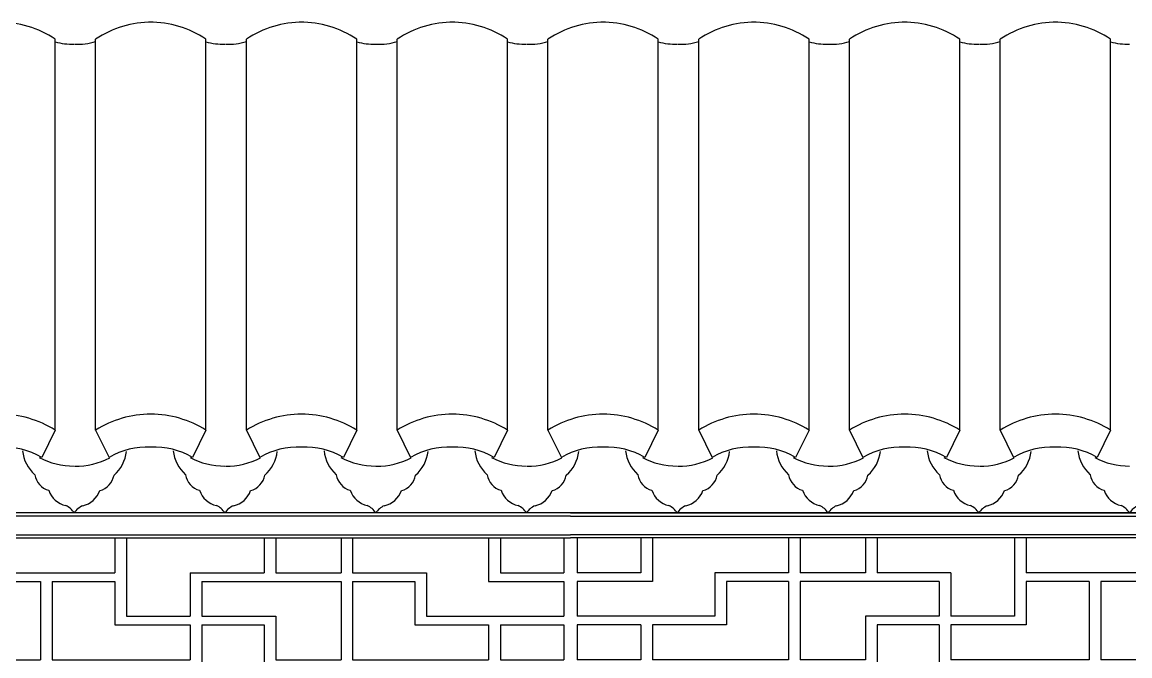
# Model space of a CAD drawing. Extents: x 1035948 to 1665131, y -158296 to 142149.
# Drawn here: x 1142382 to 1144189, y -74614 to -73580 of the extents above; entities that cross this region are included whole.
import ezdxf

# ---------------------------------------------------------------- set-up
doc = ezdxf.new("R2010")
doc.units = 0
doc.header["$LTSCALE"] = 200
doc.header["$MEASUREMENT"] = 0
doc.layers.get('0').update_dxf_attribs({"linetype": 'CONTINUOUS'})
for name, color, linetype in [('AXIS', 3, 'CONTINUOUS'), ('WINDOW', 2, 'CONTINUOUS'), ('WLL1', 7, 'CONTINUOUS')]:
    doc.layers.add(name, color=color, linetype=linetype)

# ---------------------------------------------------------------- blocks, each defined once
blk = doc.blocks.new('CH1')
at = {"color": 6}
for p, q in [((-743.4, 0), (-784, 40.6)), ((295.4, 35.6), (-779, 35.6)), ((-779, 35.6), (-779, -376.4)), ((295.4, 35.6), (1369.8, 35.6)), ((1334.3, 0), (1374.8, 40.6)), ((1369.8, 35.6), (1369.8, -376.4)), ((-748.4, 5), (295.4, 5)), ((-748.4, 5), (-748.4, -376.4)), ((1339.3, 5), (295.4, 5)), ((1339.3, 5), (1339.3, -376.4))]:
    blk.add_line(p, q, dxfattribs=at)
at = {"color": 7}
for p, q in [((-784, 40.6), (-784, -443.1)), ((1374.8, 40.6), (1374.8, -443.1))]:
    blk.add_line(p, q, dxfattribs=at)
for p, q in [((-743.4, 0), (295.4, 0)), ((-743.4, 0), (-743.4, -355.1)), ((-662.6, 0), (-662.6, -56.8)), ((-647.6, 0), (-647.6, -127.8)), ((-470.7, 0), (-470.7, -56.8)), ((-455.6, 0), (-455.6, -56.8)), ((-290.9, 0), (-290.9, -56.8)), ((-275.9, 0), (-275.9, -127.8)), ((-98.9, 0), (-98.9, -56.8)), ((-83.9, 0), (-83.9, -56.8)), ((0, 0), (0, -56.8)), ((15, 0), (15, -56.8)), ((190, 0), (190, -71)), ((205, 0), (205, -56.8)), ((287, 0), (287, -56.8)), ((1334.3, 0), (295.4, 0)), ((303.9, 0), (303.9, -56.8)), ((385.8, 0), (385.8, -56.8)), ((400.9, 0), (400.9, -71)), ((575.8, 0), (575.8, -56.8)), ((590.8, 0), (590.8, -56.8)), ((674.8, 0), (674.8, -56.8)), ((689.8, 0), (689.8, -56.8)), ((866.7, 0), (866.7, -127.8)), ((881.8, 0), (881.8, -56.8)), ((1046.5, 0), (1046.5, -56.8)), ((1061.5, 0), (1061.5, -56.8)), ((1238.4, 0), (1238.4, -127.8)), ((1253.5, 0), (1253.5, -56.8)), ((1334.3, 0), (1334.3, -355.1)), ((-743.4, -56.8), (-662.6, -56.8)), ((-565.6, -56.8), (-565.6, -127.8)), ((-565.6, -56.8), (-470.7, -56.8)), ((-455.6, -56.8), (-371.7, -56.8)), ((-371.7, -56.8), (-290.9, -56.8)), ((-193.9, -56.8), (-193.9, -127.8)), ((-193.9, -56.8), (-98.9, -56.8)), ((-83.9, -56.8), (0, -56.8)), ((15, -56.8), (110, -56.8)), ((110, -56.8), (110, -127.8)), ((205, -56.8), (287, -56.8)), ((385.8, -56.8), (303.9, -56.8)), ((575.8, -56.8), (480.8, -56.8)), ((480.8, -56.8), (480.8, -127.8)), ((674.8, -56.8), (590.8, -56.8)), ((784.8, -56.8), (689.8, -56.8)), ((784.8, -56.8), (784.8, -127.8)), ((962.6, -56.8), (881.8, -56.8)), ((1046.5, -56.8), (962.6, -56.8)), ((1156.5, -56.8), (1061.5, -56.8)), ((1156.5, -56.8), (1156.5, -127.8)), ((1334.3, -56.8), (1253.5, -56.8)), ((-743.4, -71), (-662.6, -71)), ((-662.6, -71), (-662.6, -142)), ((-550.6, -71), (-386.8, -71)), ((-550.6, -71), (-550.6, -127.8)), ((-386.8, -71), (-386.8, -198.8)), ((-371.7, -71), (-371.7, -198.8)), ((-371.7, -71), (-290.9, -71)), ((-290.9, -71), (-290.9, -142)), ((-178.9, -71), (-178.9, -127.8)), ((-178.9, -71), (0, -71)), ((0, -71), (0, -198.8)), ((15, -71), (15, -198.8)), ((15, -71), (95, -71)), ((95, -71), (95, -142)), ((190, -71), (287, -71)), ((287, -71), (287, -127.8)), ((303.9, -71), (303.9, -127.8)), ((400.9, -71), (303.9, -71)), ((575.8, -71), (495.9, -71)), ((495.9, -71), (495.9, -142)), ((575.8, -71), (575.8, -198.8)), ((590.8, -71), (590.8, -198.8)), ((769.7, -71), (590.8, -71)), ((769.7, -71), (769.7, -127.8)), ((962.6, -71), (881.8, -71)), ((881.8, -71), (881.8, -142)), ((962.6, -71), (962.6, -198.8)), ((977.6, -71), (977.6, -198.8)), ((1141.5, -71), (977.6, -71)), ((1141.5, -71), (1141.5, -127.8)), ((1253.5, -71), (1253.5, -142)), ((1334.3, -71), (1253.5, -71)), ((-647.6, -127.8), (-565.6, -127.8)), ((-550.6, -127.8), (-455.6, -127.8)), ((-455.6, -127.8), (-455.6, -198.8)), ((-275.9, -127.8), (-193.9, -127.8)), ((-178.9, -127.8), (-83.9, -127.8)), ((-83.9, -127.8), (-83.9, -198.8)), ((110, -127.8), (287, -127.8)), ((480.8, -127.8), (303.9, -127.8)), ((674.8, -127.8), (674.8, -198.8)), ((769.7, -127.8), (674.8, -127.8)), ((866.7, -127.8), (784.8, -127.8)), ((1046.5, -127.8), (1046.5, -198.8)), ((1141.5, -127.8), (1046.5, -127.8)), ((1238.4, -127.8), (1156.5, -127.8)), ((-662.6, -142), (-565.6, -142)), ((-565.6, -142), (-565.6, -198.8)), ((-550.6, -142), (-550.6, -213)), ((-550.6, -142), (-470.7, -142)), ((-470.7, -142), (-470.7, -213)), ((-290.9, -142), (-193.9, -142)), ((-193.9, -142), (-193.9, -198.8)), ((95, -142), (190, -142)), ((190, -142), (190, -198.8)), ((205, -142), (205, -198.8)), ((205, -142), (287, -142)), ((287, -142), (287, -198.8)), ((385.8, -142), (303.9, -142)), ((303.9, -142), (303.9, -198.8)), ((385.8, -142), (385.8, -198.8)), ((495.9, -142), (400.9, -142)), ((400.9, -142), (400.9, -198.8)), ((784.8, -142), (784.8, -198.8)), ((881.8, -142), (784.8, -142)), ((1061.5, -142), (1061.5, -213)), ((1141.5, -142), (1061.5, -142)), ((1141.5, -142), (1141.5, -213)), ((1253.5, -142), (1156.5, -142)), ((1156.5, -142), (1156.5, -198.8)), ((-743.4, -198.8), (-565.6, -198.8)), ((-455.6, -198.8), (-386.8, -198.8)), ((-371.7, -198.8), (-193.9, -198.8)), ((-83.9, -198.8), (0, -198.8)), ((15, -198.8), (190, -198.8)), ((205, -198.8), (287, -198.8)), ((385.8, -198.8), (303.9, -198.8)), ((575.8, -198.8), (400.9, -198.8)), ((674.8, -198.8), (590.8, -198.8)), ((962.6, -198.8), (784.8, -198.8)), ((1046.5, -198.8), (977.6, -198.8)), ((1334.3, -198.8), (1156.5, -198.8)), ((-743.4, -213), (-662.6, -213)), ((-662.6, -213), (-662.6, -284.1)), ((-647.6, -213), (-647.6, -269.9)), ((-647.6, -213), (-550.6, -213)), ((-470.7, -213), (-386.8, -213)), ((-386.8, -213), (-386.8, -269.9)), ((977.6, -213), (977.6, -269.9)), ((1061.5, -213), (977.6, -213)), ((1238.4, -213), (1141.5, -213)), ((1238.4, -213), (1238.4, -269.9)), ((1253.5, -213), (1253.5, -284.1)), ((1334.3, -213), (1253.5, -213)), ((-647.6, -269.9), (-386.8, -269.9)), ((1238.4, -269.9), (977.6, -269.9)), ((-662.6, -284.1), (-565.6, -284.1)), ((-565.6, -284.1), (-565.6, -340.9)), ((1156.5, -284.1), (1156.5, -340.9)), ((1253.5, -284.1), (1156.5, -284.1)), ((-743.4, -340.9), (-565.6, -340.9)), ((1334.3, -340.9), (1156.5, -340.9)), ((-784, -376.4), (-748.5, -376.4)), ((-784, -381.5), (-753.6, -381.5)), ((1374.8, -376.4), (1339.3, -376.4)), ((1374.8, -381.5), (1344.4, -381.5)), ((-784, -394), (-753.6, -394)), ((1374.8, -394), (1344.4, -394)), ((-784, -399.1), (-748.5, -399.1)), ((1374.8, -399.1), (1339.3, -399.1)), ((-784, -438), (-748.5, -438)), ((1374.8, -438), (1339.3, -438))]:
    blk.add_line(p, q)
at = {"layer": 'WINDOW'}
for p, q in [((295.4, 40.6), (-824.6, 40.6)), ((-824.6, 40.6), (-824.6, -517.2)), ((295.4, 40.6), (1415.4, 40.6)), ((1415.4, 40.6), (1415.4, -517.2)), ((-178.9, -142), (-98.9, -142)), ((-178.9, -142), (-178.9, -213)), ((-98.9, -142), (-98.9, -213)), ((689.8, -142), (689.8, -213)), ((769.7, -142), (689.8, -142)), ((769.7, -142), (769.7, -213)), ((-371.7, -213), (-178.9, -213)), ((-369.8, -213), (-369.8, -284.1)), ((-98.9, -213), (295.4, -213)), ((689.8, -213), (295.4, -213)), ((962.6, -213), (769.7, -213)), ((960.7, -213), (960.7, -284.1)), ((-550.6, -284.1), (-369.8, -284.1)), ((-550.6, -284.1), (-550.6, -355.1)), ((1141.5, -284.1), (960.7, -284.1)), ((1141.5, -284.1), (1141.5, -355.1)), ((-743.4, -355.1), (-550.6, -355.1)), ((-743.4, -355.1), (-743.4, -376.4)), ((1334.3, -355.1), (1141.5, -355.1)), ((1334.3, -355.1), (1334.3, -376.4)), ((-753.6, -381.5), (-748.5, -381.5)), ((-753.6, -381.5), (-753.6, -394)), ((-748.5, -376.4), (-748.5, -381.5)), ((-748.5, -376.4), (-743.4, -376.4)), ((1339.3, -376.4), (1334.3, -376.4)), ((1339.3, -376.4), (1339.3, -381.5)), ((1344.4, -381.5), (1339.3, -381.5)), ((1344.4, -381.5), (1344.4, -394)), ((-753.6, -394), (-748.5, -394)), ((-748.5, -394), (-748.5, -399.1)), ((1344.4, -394), (1339.3, -394)), ((1339.3, -394), (1339.3, -399.1)), ((-748.5, -399.1), (-743.4, -399.1)), ((-743.4, -399.1), (-743.4, -438)), ((1339.3, -399.1), (1334.3, -399.1)), ((1334.3, -399.1), (1334.3, -438)), ((-748.5, -438), (-748.5, -443.1)), ((-748.5, -438), (-743.4, -438)), ((1339.3, -438), (1334.3, -438)), ((1339.3, -438), (1339.3, -443.1)), ((-784, -443.1), (-748.5, -443.1)), ((-784, -443.1), (-784, -467.5)), ((1374.8, -443.1), (1339.3, -443.1)), ((1374.8, -443.1), (1374.8, -467.5))]:
    blk.add_line(p, q, dxfattribs=at)
for centre, radius, start, end in [((-811, -456.1), 29.3, 310.4513, 337.1194), ((1401.8, -456.1), 29.3, 202.8806, 229.5487), ((-782.4, -498.1), 21.9, 115.9684, 161.975), ((1373.2, -498.1), 21.9, 18.025, 64.0316), ((-826.3, -494), 23.2, 274.2071, 6.7263), ((1417.1, -494), 23.2, 173.2737, 265.7929)]:
    blk.add_arc(centre, radius, start, end, dxfattribs=at)
at = {"layer": 'WLL1'}
blk.add_line((-824.6, 40.6), (1415.4, 40.6), dxfattribs=at)

msp = doc.modelspace()

# ---------------------------------------------------------------- linework, layer by layer
for p, q in [((1142435.88915, -74246.20046), (1142414.03076, -74290.44169)), ((1142501.82567, -74246.20046), (1142523.68407, -74290.44169)), ((1142681.82554, -74246.20046), (1142659.96714, -74290.44169)), ((1142747.76206, -74246.20046), (1142769.62046, -74290.44169)), ((1142927.76193, -74246.20046), (1142905.90353, -74290.44169)), ((1142993.69845, -74246.20046), (1143015.55685, -74290.44169)), ((1143173.69832, -74246.20046), (1143151.83992, -74290.44169)), ((1143239.63483, -74246.20046), (1143261.49323, -74290.44169)), ((1143419.6347, -74246.20046), (1143397.7763, -74290.44169)), ((1143485.57122, -74246.20046), (1143507.42962, -74290.44169)), ((1143665.57109, -74246.20046), (1143643.71269, -74290.44169)), ((1143731.50761, -74246.20046), (1143753.36601, -74290.44169)), ((1143911.50748, -74246.20046), (1143889.64908, -74290.44169)), ((1143977.444, -74246.20046), (1143999.30239, -74290.44169)), ((1144157.44386, -74246.20046), (1144135.58547, -74290.44169))]:
    msp.add_line(p, q)
for centre, radius, start, end in [((1142343.67943, -73748.07824), 167.81372, 56.66888373, 90), ((1142594.0354, -73748.07824), 167.81372, 90, 123.33111627), ((1142589.61582, -73748.07824), 167.81372, 56.66888373, 90), ((1142839.97178, -73748.07824), 167.81372, 90, 123.33111627), ((1142835.55221, -73748.07824), 167.81372, 56.66888373, 90), ((1143085.90817, -73748.07824), 167.81372, 90, 123.33111627), ((1143081.48859, -73748.07824), 167.81372, 56.66888373, 90), ((1143331.84456, -73748.07824), 167.81372, 90, 123.33111627), ((1143327.42498, -73748.07824), 167.81372, 56.66888373, 90), ((1143577.78094, -73748.07824), 167.81372, 90, 123.33111627), ((1143573.36137, -73748.07824), 167.81372, 56.66888373, 90), ((1143823.71733, -73748.07824), 167.81372, 90, 123.33111627), ((1143819.29775, -73748.07824), 167.81372, 56.66888373, 90), ((1144069.65372, -73748.07824), 167.81372, 90, 123.33111627), ((1144065.23414, -73748.07824), 167.81372, 56.66888373, 90), ((1142345.88922, -74387.83894), 167.81372, 57.56730249, 90), ((1142591.82561, -74387.83894), 167.81372, 90, 122.43269751), ((1142591.82561, -74387.83894), 167.81372, 57.56730249, 90), ((1142837.76199, -74387.83894), 167.81372, 90, 122.43269751), ((1142837.76199, -74387.83894), 167.81372, 57.56730249, 90), ((1143083.69838, -74387.83894), 167.81372, 90, 122.43269751), ((1143083.69838, -74387.83894), 167.81372, 57.56730249, 90), ((1143329.63477, -74387.83894), 167.81372, 90, 122.43269751), ((1143329.63477, -74387.83894), 167.81372, 57.56730249, 90), ((1143575.57116, -74387.83894), 167.81372, 90, 122.43269751), ((1143575.57116, -74387.83894), 167.81372, 57.56730249, 90), ((1143821.50754, -74387.83894), 167.81372, 90, 122.43269751), ((1143821.50754, -74387.83894), 167.81372, 57.56730249, 90), ((1144067.44393, -74387.83894), 167.81372, 90, 122.43269751), ((1144067.44393, -74387.83894), 167.81372, 57.56730249, 90), ((1142351.81468, -74397.90412), 124.17332, 59.93102171, 92.7351501), ((1142585.90015, -74397.90412), 124.17332, 87.2648499, 120.06897829), ((1142597.75106, -74397.90412), 124.17332, 59.93102171, 92.7351501), ((1142831.83654, -74397.90412), 124.17332, 87.2648499, 120.06897829), ((1142843.68745, -74397.90412), 124.17332, 59.93102171, 92.7351501), ((1143077.77292, -74397.90412), 124.17332, 87.2648499, 120.06897829), ((1143089.62384, -74397.90412), 124.17332, 59.93102171, 92.7351501), ((1143323.70931, -74397.90412), 124.17332, 87.2648499, 120.06897829), ((1143335.56023, -74397.90412), 124.17332, 59.93102171, 92.7351501), ((1143569.6457, -74397.90412), 124.17332, 87.2648499, 120.06897829), ((1143581.49661, -74397.90412), 124.17332, 59.93102171, 92.7351501), ((1143815.58209, -74397.90412), 124.17332, 87.2648499, 120.06897829), ((1143827.433, -74397.90412), 124.17332, 59.93102171, 92.7351501), ((1144061.51847, -74397.90412), 124.17332, 87.2648499, 120.06897829), ((1144073.36939, -74397.90412), 124.17332, 59.93102171, 92.7351501), ((1142442.59556, -74273.60667), 60.31385, 185.7816081, 228.41833922), ((1142492.30604, -74273.89569), 60.31385, 310.91542348, 353.55215461), ((1142688.53194, -74273.60667), 60.31385, 185.7816081, 228.41833922), ((1142738.24243, -74273.89569), 60.31385, 310.91542348, 353.55215461), ((1142934.46833, -74273.60667), 60.31385, 185.7816081, 228.41833922), ((1142984.17882, -74273.89569), 60.31385, 310.91542348, 353.55215461), ((1143180.40472, -74273.60667), 60.31385, 185.7816081, 228.41833922), ((1143230.1152, -74273.89569), 60.31385, 310.91542348, 353.55215461), ((1143426.3411, -74273.60667), 60.31385, 185.7816081, 228.41833922), ((1143476.05159, -74273.89569), 60.31385, 310.91542348, 353.55215461), ((1143672.27749, -74273.60667), 60.31385, 185.7816081, 228.41833922), ((1143721.98798, -74273.89569), 60.31385, 310.91542348, 353.55215461), ((1143918.21388, -74273.60667), 60.31385, 185.7816081, 228.41833922), ((1143967.92436, -74273.89569), 60.31385, 310.91542348, 353.55215461), ((1144164.15026, -74273.60667), 60.31385, 185.7816081, 228.41833922), ((1142434.07583, -74313.56139), 31.92959, 189.30132072, 254.19631812), ((1142500.36061, -74313.94678), 31.92959, 285.13744459, 350.03244199), ((1142680.01221, -74313.56139), 31.92959, 189.30132072, 254.19631812), ((1142746.297, -74313.94678), 31.92959, 285.13744459, 350.03244199), ((1142925.9486, -74313.56139), 31.92959, 189.30132072, 254.19631812), ((1142992.23338, -74313.94678), 31.92959, 285.13744459, 350.03244199), ((1143171.88499, -74313.56139), 31.92959, 189.30132072, 254.19631812), ((1143238.16977, -74313.94678), 31.92959, 285.13744459, 350.03244199), ((1143417.82137, -74313.56139), 31.92959, 189.30132072, 254.19631812), ((1143484.10616, -74313.94678), 31.92959, 285.13744459, 350.03244199), ((1143663.75776, -74313.56139), 31.92959, 189.30132072, 254.19631812), ((1143730.04255, -74313.94678), 31.92959, 285.13744459, 350.03244199), ((1143909.69415, -74313.56139), 31.92959, 189.30132072, 254.19631812), ((1143975.97893, -74313.94678), 31.92959, 285.13744459, 350.03244199), ((1144155.63054, -74313.56139), 31.92959, 189.30132072, 254.19631812), ((1142461.43298, -74332.00707), 38.08593, 198.8050919, 257.25870914), ((1142472.79082, -74332.0731), 38.08593, 282.07505357, 340.52867081), ((1142707.36937, -74332.00707), 38.08593, 198.8050919, 257.25870914), ((1142718.72721, -74332.0731), 38.08593, 282.07505357, 340.52867081), ((1142953.30576, -74332.00707), 38.08593, 198.8050919, 257.25870914), ((1142964.66359, -74332.0731), 38.08593, 282.07505357, 340.52867081), ((1143199.24214, -74332.00707), 38.08593, 198.8050919, 257.25870914), ((1143210.59998, -74332.0731), 38.08593, 282.07505357, 340.52867081), ((1143445.17853, -74332.00707), 38.08593, 198.8050919, 257.25870914), ((1143456.53637, -74332.0731), 38.08593, 282.07505357, 340.52867081), ((1143691.11492, -74332.00707), 38.08593, 198.8050919, 257.25870914), ((1143702.47276, -74332.0731), 38.08593, 282.07505357, 340.52867081), ((1143937.05131, -74332.00707), 38.08593, 198.8050919, 257.25870914), ((1143948.40914, -74332.0731), 38.08593, 282.07505357, 340.52867081), ((1144182.98769, -74332.00707), 38.08593, 198.8050919, 257.25870914), ((1142440.32139, -74397.54131), 31.10245, 31.55245905, 65.87640129), ((1142493.13897, -74397.84839), 31.10245, 113.45736142, 147.78130366), ((1142686.25778, -74397.54131), 31.10245, 31.55245905, 65.87640129), ((1142739.07535, -74397.84839), 31.10245, 113.45736142, 147.78130366), ((1142932.19417, -74397.54131), 31.10245, 31.55245905, 65.87640129), ((1142985.01174, -74397.84839), 31.10245, 113.45736142, 147.78130366), ((1143178.13055, -74397.54131), 31.10245, 31.55245905, 65.87640129), ((1143230.94813, -74397.84839), 31.10245, 113.45736142, 147.78130366), ((1143424.06694, -74397.54131), 31.10245, 31.55245905, 65.87640129), ((1143476.88451, -74397.84839), 31.10245, 113.45736142, 147.78130366), ((1143670.00333, -74397.54131), 31.10245, 31.55245905, 65.87640129), ((1143722.8209, -74397.84839), 31.10245, 113.45736142, 147.78130366), ((1143915.93972, -74397.54131), 31.10245, 31.55245905, 65.87640129), ((1143968.75729, -74397.84839), 31.10245, 113.45736142, 147.78130366), ((1144161.8761, -74397.54131), 31.10245, 31.55245905, 65.87640129), ((1144214.69368, -74397.84839), 31.10245, 113.45736142, 147.78130366)]:
    msp.add_arc(centre, radius, start, end)
at = {"layer": 'AXIS', "color": 7}
for centre, start, end in [((1142465.01975, -73502.59236), 255.15952904, 270.90981875), ((1142465.01975, -73502.59236), 255.15952904, 270.90981875), ((1142470.84483, -73502.62623), 268.42394396, 285.80693754), ((1142710.95614, -73502.59236), 255.15952904, 270.90981875), ((1142716.78122, -73502.62623), 268.42394396, 285.80693754), ((1142956.89252, -73502.59236), 255.15952904, 270.90981875), ((1142962.71761, -73502.62623), 268.42394396, 285.80693754), ((1143202.82891, -73502.59236), 255.15952904, 270.90981875), ((1143208.65399, -73502.62623), 268.42394396, 285.80693754), ((1143448.7653, -73502.59236), 255.15952904, 270.90981875), ((1143448.7653, -73502.59236), 255.15952904, 270.90981875), ((1143454.59038, -73502.62623), 268.42394396, 285.80693754), ((1143694.70169, -73502.59236), 255.15952904, 270.90981875), ((1143700.52677, -73502.62623), 268.42394396, 285.80693754), ((1143940.63807, -73502.59236), 255.15952904, 270.90981875), ((1143946.46316, -73502.62623), 268.42394396, 285.80693754), ((1144186.57446, -73502.59236), 255.15952904, 270.90981875), ((1142465.01975, -74190.91928), 241.05011729, 270.90981875), ((1142470.84483, -74190.95315), 268.42394396, 298.28364542), ((1142710.95614, -74190.91928), 241.05011729, 270.90981875), ((1142716.78122, -74190.95315), 268.42394396, 298.28364542), ((1142956.89252, -74190.91928), 241.05011729, 270.90981875), ((1142962.71761, -74190.95315), 268.42394396, 298.28364542), ((1143202.82891, -74190.91928), 241.05011729, 270.90981875), ((1143208.65399, -74190.95315), 268.42394396, 298.28364542), ((1143448.7653, -74190.91928), 241.05011729, 270.90981875), ((1143454.59038, -74190.95315), 268.42394396, 298.28364542), ((1143694.70169, -74190.91928), 241.05011729, 270.90981875), ((1143700.52677, -74190.95315), 268.42394396, 298.28364542), ((1143940.63807, -74190.91928), 241.05011729, 270.90981875), ((1143946.46316, -74190.95315), 268.42394396, 298.28364542), ((1144186.57446, -74190.91928), 241.05011729, 270.90981875)]:
    msp.add_arc(centre, 113.73425, start, end, dxfattribs=at)
at = {"layer": 'WLL1'}
for p, q in [((1142435.88915, -74247.15306), (1142435.88915, -73607.86835)), ((1142501.82567, -74246.20046), (1142501.82567, -73607.86835)), ((1142681.82554, -74247.15306), (1142681.82554, -73607.86835)), ((1142747.76206, -74246.20046), (1142747.76206, -73607.86835)), ((1142927.76193, -74247.15306), (1142927.76193, -73607.86835)), ((1142993.69845, -74246.20046), (1142993.69845, -73607.86835)), ((1143173.69832, -74247.15306), (1143173.69832, -73607.86835)), ((1143239.63483, -74246.20046), (1143239.63483, -73607.86835)), ((1143419.6347, -74247.15306), (1143419.6347, -73607.86835)), ((1143485.57122, -74246.20046), (1143485.57122, -73607.86835)), ((1143665.57109, -74247.15306), (1143665.57109, -73607.86835)), ((1143731.50761, -74246.20046), (1143731.50761, -73607.86835)), ((1143911.50748, -74247.15306), (1143911.50748, -73607.86835)), ((1143977.444, -74246.20046), (1143977.444, -73607.86835)), ((1144157.44386, -74247.15306), (1144157.44386, -73607.86835))]:
    msp.add_line(p, q, dxfattribs=at)

# ---------------------------------------------------------------- block references
at = {"xscale": -1.267857, "zscale": 1.267857}
msp.add_blockref('CH1', (1143651.12549, -74421.84624), dxfattribs=at)

doc.saveas('drawing.dxf')
